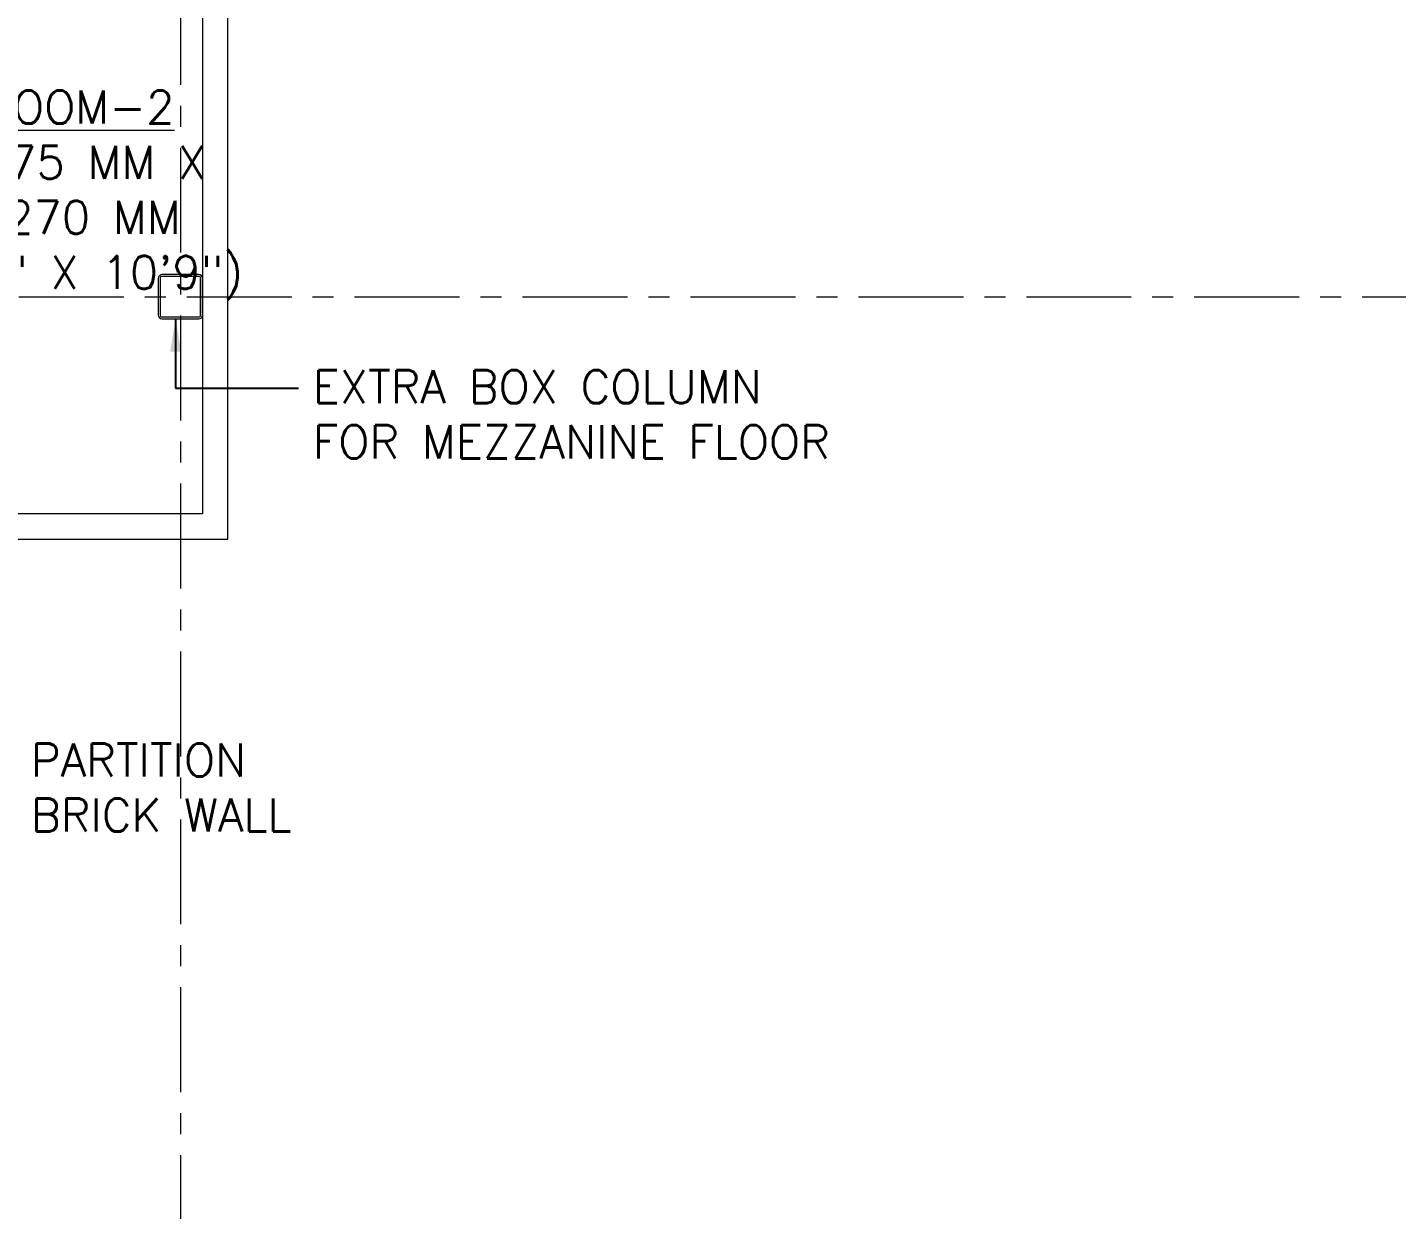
# Model space of a CAD drawing. Header units: millimetres. Extents: x 5227 to 261376, y 53707 to 123566.
# Drawn here: x 109568 to 115781, y 106031 to 111396 of the extents above; entities that cross this region are included whole.
import ezdxf

# ---------------------------------------------------------------- set-up
doc = ezdxf.new("R2010")
doc.units = ezdxf.units.MM
doc.linetypes.add('CENTERX2', pattern=[101.6, 63.5, -12.7, 12.7, -12.7])
for name, color, linetype, lineweight in [('PV_DIMENTION_MAIN_ROMAND', 7, 'Continuous', 0), ('PV_EXTRA_LINE', 252, 'Continuous', 0), ('PV_MASONRY', 10, 'Continuous', 0), ('PV_STEEL_BOX&PIPE_SECTION', 6, 'Continuous', 0), ('PV_TEXT_ROMANS', 7, 'Continuous', 0)]:
    doc.layers.add(name, color=color, linetype=linetype, lineweight=lineweight)
doc.layers.add('PV_GRID_LINE', color=252, linetype='CENTERX2', lineweight=0, transparency=0.5)
doc.styles.add('PV_ROMAND', font='romand.shx')
doc.styles.add('PV_ROMANS', font='romans.shx')
doc.dimstyles.new('PV_1-75_MM', dxfattribs={"dimscale": 75, "dimtxt": 2, "dimasz": 2, "dimexe": 1, "dimexo": 0.625, "dimtad": 0, "dimdec": 0, "dimdsep": 46, "dimtxsty": 'PV_ROMAND', "dimcen": 2.5, "dimadec": 0, "dimazin": 0, "dimtfac": 1, "dimtdec": 0, "dimtmove": 1, "dimatfit": 2, "dimfxl": 1, "dimfxlon": 1, "dimarcsym": 0})

# ---------------------------------------------------------------- blocks, each defined once
blk = doc.blocks.new('*U566')
at = {"layer": 'PV_EXTRA_LINE', "linetype": 'CENTERX2', "ltscale": 10}
blk.add_line((0, -299.9), (0, -34226.8), dxfattribs=at)
at = {"layer": 'PV_TEXT_ROMANS', "color": 7, "style": 'PV_ROMANS'}
blk.add_attdef('1', (-101.5, 132.4), '', height=200, dxfattribs=at)
blk = doc.blocks.new('*U569')
at = {"layer": 'PV_EXTRA_LINE', "linetype": 'CENTERX2', "ltscale": 10}
blk.add_line((0, -299.9), (0, -40608.7), dxfattribs=at)
at = {"layer": 'PV_TEXT_ROMANS', "color": 7, "style": 'PV_ROMANS'}
blk.add_attdef('1', (-80, 132.4), '', height=200, dxfattribs=at)
blk = doc.blocks.new('SHS 200X8.0TK')
at = {"layer": 'PV_STEEL_BOX&PIPE_SECTION', "linetype": 'ByBlock'}
for points in [[(-84, 100), (84, 100, -0.414214), (100, 84), (100, -84, -0.414214), (84, -100), (-84, -100, -0.414214), (-100, -84), (-100, 84, -0.414214)], [(-84, 92), (84, 92, -0.414214), (92, 84), (92, -84, -0.414214), (84, -92), (-84, -92, -0.414214), (-92, -84), (-92, 84, -0.414214)]]:
    blk.add_lwpolyline(points, format="xyb", close=True, dxfattribs=at)

msp = doc.modelspace()

# ---------------------------------------------------------------- linework, layer by layer
at = {"layer": 'PV_MASONRY'}
msp.add_lwpolyline([(107573.2, 112688.5), (107573.2, 109188.5), (104899, 109188.5), (104899, 112573.5), (104784, 112573.5), (104784, 109073.5), (110477.3, 109073.5), (110477.3, 112573.5), (110362.3, 112573.5), (110362.3, 109188.5), (107688.2, 109188.5), (107688.2, 112688.5)], close=True, dxfattribs=at)

# ---------------------------------------------------------------- block references
at = {"layer": 'PV_GRID_LINE', "linetype": 'ByBlock', "lineweight": 0, "xscale": 0.75, "yscale": 0.75, "zscale": 0.75}
msp.add_blockref('*U566', (110262.3, 116408.6), dxfattribs=at)
at = {"layer": 'PV_GRID_LINE', "linetype": 'ByBlock', "lineweight": 0, "xscale": -0.75, "yscale": 0.75, "zscale": 0.75, "rotation": 89.99999999951409}
msp.add_blockref('*U569', (91778.2, 110173.5), dxfattribs=at)
at = {"layer": 'PV_STEEL_BOX&PIPE_SECTION', "linetype": 'ByBlock', "xscale": -1}
msp.add_blockref('SHS 200X8.0TK', (110262.3, 110173.5), dxfattribs=at)

# ---------------------------------------------------------------- texts
at = {"layer": 'PV_TEXT_ROMANS', "char_height": 150, "attachment_point": 1, "style": 'PV_ROMANS'}
for s, insert in [('\\pxr0.05385,qc;{\\LROOM-2\\P}2675 MM X \\P3270 MM\\P(8\'9" X 10\'9")', (109055.9, 111108.7)), ('\\pxr0.05385,ql;EXTRA BOX COLUMN \\PFOR MEZZANINE FLOOR', (110863.5, 109839.9)), ('\\pxr0.05385,ql;PARTITION \\PBRICK WALL', (109584.4, 108146))]:
    msp.add_mtext(s, dxfattribs=dict(at, insert=insert))

# ---------------------------------------------------------------- leaders
at = {"layer": 'PV_DIMENTION_MAIN_ROMAND'}
msp.add_leader([(110240.7, 110073.5), (110240.7, 109758.8), (110798.1, 109758.8)], dimstyle='PV_1-75_MM', override={"dimgap": 0.625, "dimtad": 0}, dxfattribs=at)

doc.saveas('drawing.dxf')
